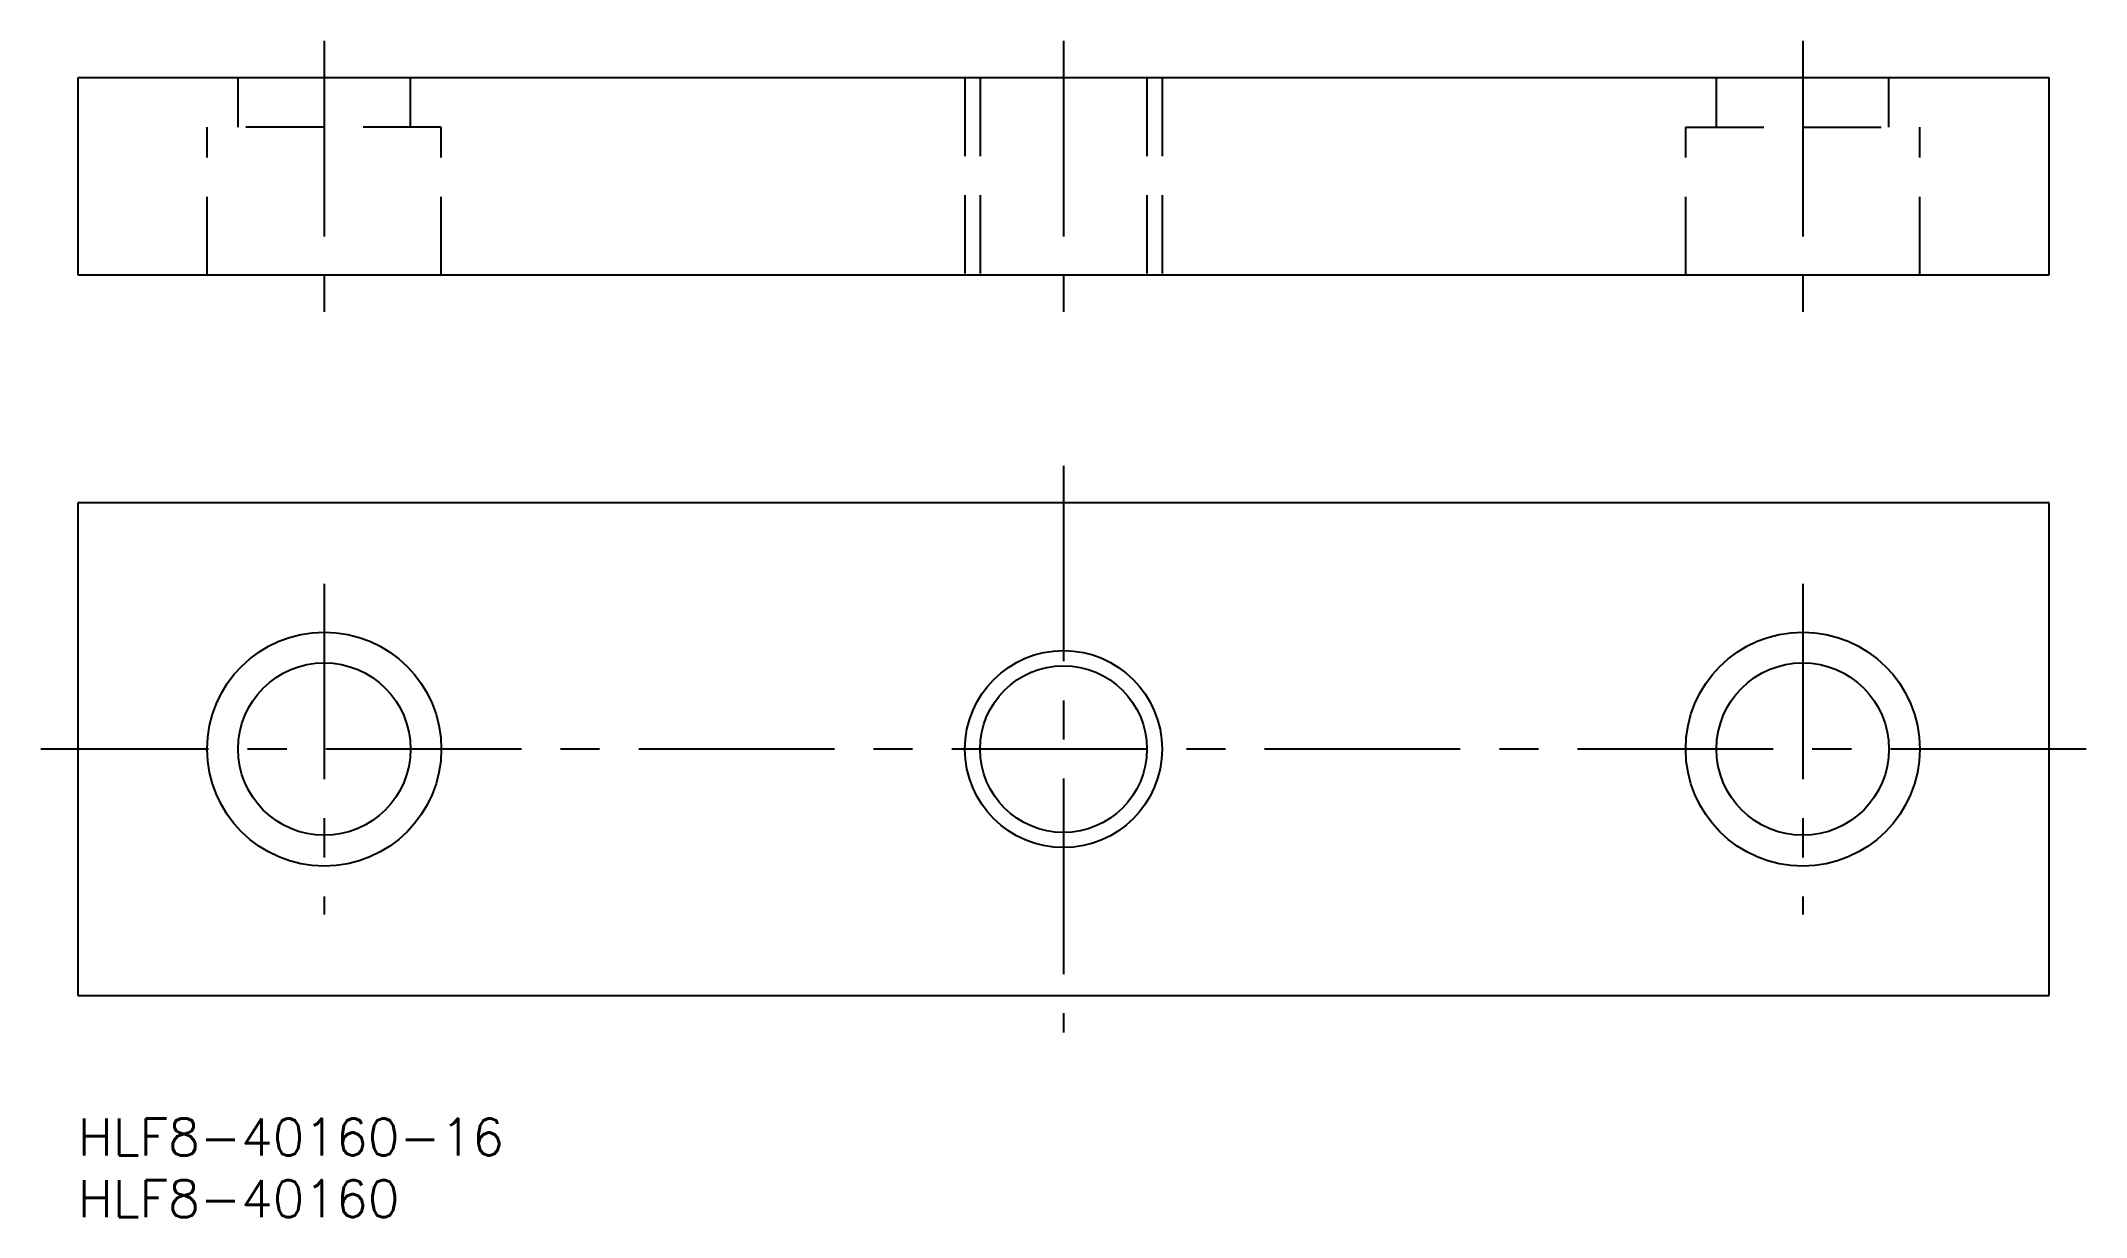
# Model space of a CAD drawing. Extents: x -3 to 163, y -8 to 88.
import ezdxf

# ---------------------------------------------------------------- set-up
doc = ezdxf.new("R2010")
doc.units = 0
doc.header["$LTSCALE"] = 0.5
doc.linetypes.add('CENTER', pattern=[50.8, 31.75, -6.35, 6.35, -6.35])
doc.linetypes.add('DASHED', pattern=[19.05, 12.7, -6.35])
for name, color, linetype in [('MSM_CENTER', 1, 'CENTER'), ('MSM_CONTINUOUS', 7, 'CONTINUOUS'), ('MSM_DASHED', 4, 'DASHED'), ('MSM_NARROW', 5, 'CONTINUOUS'), ('MSM_PART_NUMBER', 7, 'CONTINUOUS')]:
    doc.layers.add(name, color=color, linetype=linetype)
doc.styles.get("Standard").update_dxf_attribs({"font": 'txt.shx', "height": 3, "bigfont": 'bigfont.shx'})

# ---------------------------------------------------------------- blocks, each defined once
blk = doc.blocks.new('*U2')
at = {"layer": 'MSM_PART_NUMBER'}
blk.add_text('HLF8-40160-16', height=3, dxfattribs=at).set_placement((0, -3))
blk = doc.blocks.new('*U3')
at = {"layer": 'MSM_PART_NUMBER'}
blk.add_text('HLF8-40160', height=3, dxfattribs=at).set_placement((0, -8))

msp = doc.modelspace()

# ---------------------------------------------------------------- linework, layer by layer
at = {"layer": 'MSM_CENTER'}
for p, q in [((20, 87.5), (20, 65.5)), ((80, 87.5), (80, 65.5)), ((140, 87.5), (140, 65.5)), ((80, 53), (80, 7)), ((20, 43.43), (20, 16.57)), ((140, 43.43), (140, 16.57)), ((163, 30), (-3, 30))]:
    msp.add_line(p, q, dxfattribs=at)
at = {"layer": 'MSM_CONTINUOUS'}
for p, q in [((160, 84.5), (0, 84.5)), ((0, 84.5), (0, 68.5)), ((160, 68.5), (160, 84.5)), ((0, 68.5), (160, 68.5)), ((160, 50), (0, 50)), ((0, 50), (0, 10)), ((160, 10), (160, 50)), ((0, 10), (160, 10))]:
    msp.add_line(p, q, dxfattribs=at)
for centre, radius in [((20, 30), 9.5), ((140, 30), 9.5), ((20, 30), 7), ((80, 30), 6.77), ((140, 30), 7)]:
    msp.add_circle(centre, radius, dxfattribs=at)
at = {"layer": 'MSM_DASHED'}
for p, q in [((13, 80.5), (13, 84.5)), ((27, 80.5), (27, 84.5)), ((72, 84.5), (72, 68.5)), ((73.23, 84.5), (73.23, 68.5)), ((86.77, 84.5), (86.77, 68.5)), ((88, 84.5), (88, 68.5)), ((133, 80.5), (133, 84.5)), ((147, 80.5), (147, 84.5)), ((10.5, 68.5), (10.5, 80.5)), ((29.5, 80.5), (10.5, 80.5)), ((29.5, 68.5), (29.5, 80.5)), ((130.5, 80.5), (149.5, 80.5)), ((130.5, 68.5), (130.5, 80.5)), ((149.5, 68.5), (149.5, 80.5))]:
    msp.add_line(p, q, dxfattribs=at)
at = {"layer": 'MSM_NARROW'}
msp.add_circle((80, 30), 8, dxfattribs=at)

# ---------------------------------------------------------------- block references
at = {"layer": 'MSM_CONTINUOUS'}
for name in ['*U2', '*U3']:
    msp.add_blockref(name, (0, 0), dxfattribs=at)

doc.saveas('drawing.dxf')
